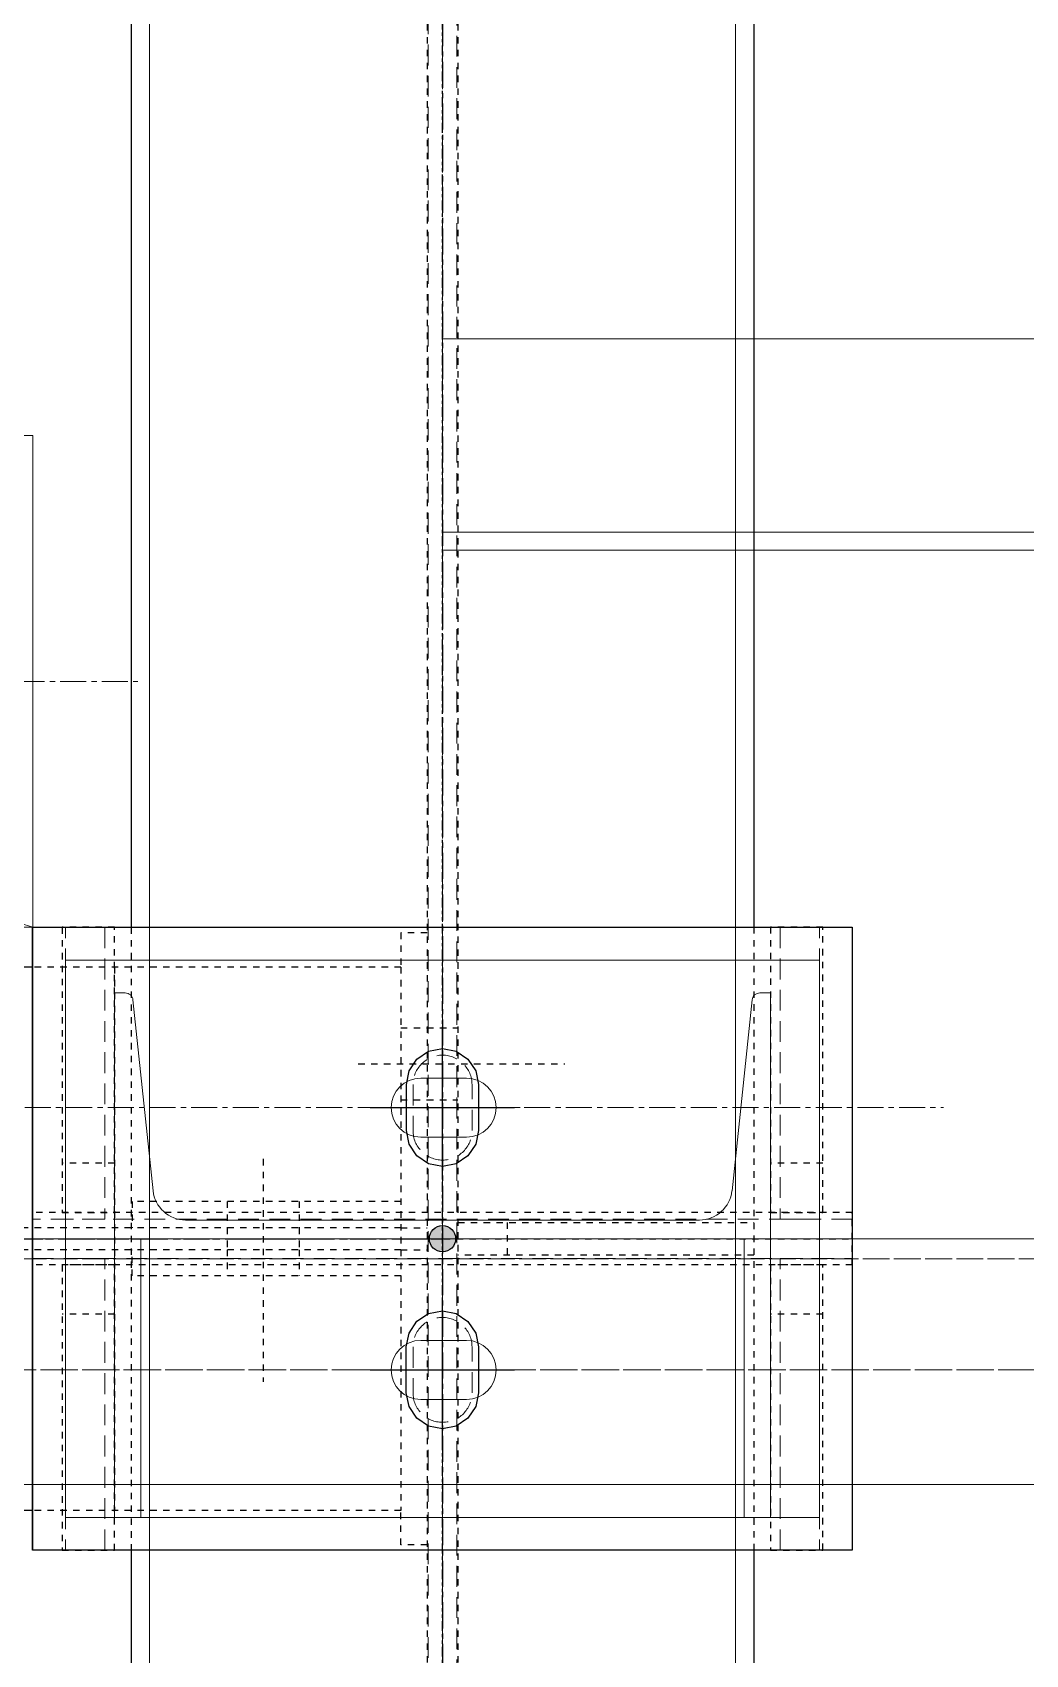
# Model space of a CAD drawing. Header units: millimetres. Extents: x -1319 to 21258, y 11161 to 27532.
# Drawn here: x 17101.7 to 17404.6, y 18345.2 to 18840 of the extents above; entities that cross this region are included whole.
import ezdxf

# ---------------------------------------------------------------- set-up
doc = ezdxf.new("R2010")
doc.units = ezdxf.units.MM
for name, pattern in [('CENTER', [12.7, 7.9375, -1.5875, 1.5875, -1.5875]), ('CENTER2', [1.125, 0.75, -0.125, 0.125, -0.125]), ('DXK_LINE_DOT2', [3.9198, 1.9599, -1.9599]), ('DXK_LINE_DOT5', [7.8785, 2.979, -0.9799, 0.9799, -0.9799, 0.9799, -0.9799]), ('HIDDEN', [9.525, 6.35, -3.175])]:
    doc.linetypes.add(name, pattern=pattern)
for name, color, linetype in [('1', 7, 'Continuous'), ('2', 7, 'Continuous'), ('4', 7, 'Continuous')]:
    doc.layers.add(name, color=color, linetype=linetype)
for name, color, linetype, lineweight in [('CEN', 1, 'CENTER', 9), ('CENETR LINE', 1, 'CENTER2', 9), ('CIVIL', 6, 'Continuous', 9), ('HIDDEN', 3, 'HIDDEN', 9), ('MAIN OBJECT', 2, 'Continuous', 18), ('OBJECT', 2, 'Continuous', 18), ('STR25', 30, 'Continuous', 5)]:
    doc.layers.add(name, color=color, linetype=linetype, lineweight=lineweight)

# ---------------------------------------------------------------- blocks, each defined once
blk = doc.blocks.new('A$Cfeb8c868')
at = {"layer": '4', "linetype": 'Continuous'}
blk.add_hatch(color=4, dxfattribs=at).paths.add_polyline_path([(11500, -5014, -1), (11500, -5006, -1)])
at = {"layer": '1', "color": 4, "linetype": 'DXK_LINE_DOT2'}
for p, q in [((11495.3, -3279.35), (11495.3, -9694)), ((11504.7, -3279.35), (11504.7, -9694)), ((11374.95, -4914.99), (11624.95, -4914.95)), ((11374.98, -5104.99), (11374.95, -4914.99)), ((11384, -4914.99), (11384, -5001.99)), ((11400, -4914.99), (11384, -4914.99)), ((11400, -5001.99), (11400, -4914.99)), ((11405, -4914.99), (11405, -5104.99)), ((11495.3, -4916.65), (11487.3, -4916.65)), ((11487.3, -4916.65), (11487.3, -4927.15)), ((11595, -4914.96), (11595, -5104.96)), ((11600, -4914.96), (11600, -5001.96)), ((11616, -4914.96), (11600, -4914.96)), ((11616, -5001.96), (11616, -4914.96)), ((11624.95, -4914.95), (11624.98, -5104.95)), ((11487.3, -4927.15), (11374.95, -4927.15)), ((11400, -4927.15), (11400, -5092.85)), ((11487.3, -4927.15), (11487.3, -5092.85)), ((11487.3, -4945.65), (11495.3, -4945.65)), ((11495.3, -4945.65), (11504.7, -4945.65)), ((11474.3, -4956.65), (11537.3, -4956.65)), ((11487.3, -4967.65), (11495.3, -4967.65)), ((11495.3, -4967.65), (11504.7, -4967.65)), ((11400, -4986.99), (11384, -4986.99)), ((11445.3, -4985.65), (11445.3, -5053.65)), ((11616, -4986.96), (11600, -4986.96)), ((11624.96, -5001.95), (11374.96, -5001.99)), ((11374.96, -5017.99), (11374.96, -5001.99)), ((11384, -5001.99), (11400, -5001.99)), ((11487.3, -4998.65), (11405.3, -4998.65)), ((11405.3, -4998.65), (11405.3, -5006.65)), ((11434.3, -4998.65), (11434.3, -5006.65)), ((11456.3, -4998.65), (11456.3, -5006.65)), ((11600, -5001.96), (11616, -5001.96)), ((11624.97, -5017.95), (11624.96, -5001.95)), ((11487.3, -5006.65), (8630, -5006.65)), ((11434.3, -5006.65), (11434.3, -5013.35)), ((11456.3, -5006.65), (11456.3, -5013.35)), ((11487.3, -5006.65), (11495.3, -5006.65)), ((11504.7, -5005), (11595, -5005)), ((11519.7, -5005), (11519.7, -5015)), ((11374.96, -5010), (11624.97, -5010)), ((11487.3, -5013.35), (8630, -5013.35)), ((11405.3, -5021.35), (11405.3, -5013.35)), ((11434.3, -5013.35), (11434.3, -5021.35)), ((11456.3, -5013.35), (11456.3, -5021.35)), ((11487.3, -5013.35), (11495.3, -5013.35)), ((11595, -5015), (11504.7, -5015)), ((11624.97, -5017.95), (11374.96, -5017.99)), ((11400, -5017.99), (11384, -5017.99)), ((11384, -5017.99), (11384, -5105)), ((11400, -5105), (11400, -5017.99)), ((11487.3, -5021.35), (11405.3, -5021.35)), ((11616, -5017.96), (11600, -5017.96)), ((11600, -5017.96), (11600, -5104.96)), ((11616, -5104.96), (11616, -5017.96)), ((11400, -5032.99), (11384, -5032.99)), ((11616, -5032.96), (11600, -5032.96)), ((11487.3, -5092.85), (11374.98, -5092.85)), ((11487.3, -5103.35), (11487.3, -5092.85)), ((11624.98, -5104.95), (11374.98, -5104.99)), ((11384, -5105), (11400, -5105)), ((11495.3, -5103.35), (11487.3, -5103.35)), ((11600, -5104.96), (11616, -5104.96))]:
    blk.add_line(p, q, dxfattribs=at)
at = {"layer": '2', "color": 4, "linetype": 'DXK_LINE_DOT5'}
blk.add_line((11500, -10093.05), (11500, 2072.73), dxfattribs=at)
at = {"layer": '2', "color": 4, "linetype": 'Continuous'}
for p, q in [((11405, -3279.35), (11405, -4914.99)), ((11595, -3279.35), (11595, -4914.96)), ((11374.95, -4914.99), (11624.95, -4914.95)), ((11374.98, -5104.99), (11374.95, -4914.99)), ((11624.95, -4914.95), (11624.98, -5104.95)), ((11374.95, -4927.15), (10527.95, -4927.15)), ((11492.19, -4955.19), (11495.76, -4952.81)), ((11495.76, -4952.81), (11499.97, -4951.97)), ((11499.97, -4991.97), (11499.97, -4947.97)), ((11499.97, -4951.97), (11499.97, -4951.97)), ((11499.97, -4951.97), (11504.18, -4952.81)), ((11504.18, -4952.81), (11507.75, -4955.2)), ((11489.8, -4958.76), (11492.19, -4955.19)), ((11507.75, -4955.2), (11510.13, -4958.76)), ((11488.97, -4962.97), (11489.8, -4958.76)), ((11510.13, -4958.76), (11510.97, -4962.97)), ((11488.97, -4976.97), (11488.97, -4962.97)), ((11510.97, -4962.97), (11510.97, -4976.97)), ((11477.97, -4969.97), (11521.97, -4969.98)), ((11489.8, -4981.18), (11488.97, -4976.97)), ((11510.97, -4976.97), (11510.13, -4981.18)), ((11492.19, -4984.75), (11489.8, -4981.18)), ((11510.13, -4981.18), (11507.74, -4984.75)), ((11495.76, -4987.14), (11492.19, -4984.75)), ((11499.97, -4987.97), (11495.76, -4987.14)), ((11504.18, -4987.14), (11499.97, -4987.97)), ((11507.74, -4984.75), (11504.18, -4987.14)), ((11499.97, -4987.97), (11499.97, -4987.97)), ((11495.75, -5032.81), (11499.96, -5031.97)), ((11499.96, -5071.97), (11499.96, -5027.97)), ((11499.96, -5031.97), (11499.96, -5031.97)), ((11499.96, -5031.97), (11504.17, -5032.81)), ((11489.8, -5038.76), (11492.18, -5035.19)), ((11492.18, -5035.19), (11495.75, -5032.81)), ((11504.17, -5032.81), (11507.74, -5035.2)), ((11507.74, -5035.2), (11510.12, -5038.76)), ((11488.96, -5042.97), (11489.8, -5038.76)), ((11510.12, -5038.76), (11510.96, -5042.97)), ((11488.96, -5056.97), (11488.96, -5042.97)), ((11510.96, -5042.97), (11510.96, -5056.97)), ((11477.96, -5049.97), (11521.96, -5049.98)), ((11489.8, -5061.18), (11488.96, -5056.97)), ((11492.18, -5064.75), (11489.8, -5061.18)), ((11510.12, -5061.18), (11507.74, -5064.75)), ((11510.96, -5056.97), (11510.12, -5061.18)), ((11495.75, -5067.14), (11492.18, -5064.75)), ((11507.74, -5064.75), (11504.17, -5067.14)), ((11499.96, -5067.97), (11495.75, -5067.14)), ((11504.17, -5067.14), (11499.96, -5067.97)), ((11499.96, -5067.97), (11499.96, -5067.97)), ((11374.98, -5092.85), (10527.98, -5092.85)), ((11624.98, -5104.95), (11374.98, -5104.99)), ((11405, -5104.99), (11405, -7494.99)), ((11595, -5104.96), (11595, -7494.96))]:
    blk.add_line(p, q, dxfattribs=at)
at = {"layer": '4', "color": 4, "linetype": 'CENTER'}
for p, q in [((11500, -3000), (11500, -10000)), ((8500, -5010), (11500, -5010))]:
    blk.add_line(p, q, dxfattribs=at)
at = {"layer": '4', "color": 4, "linetype": 'Continuous'}
blk.add_circle((11500, -5010), 4, dxfattribs=at)
blk = doc.blocks.new('A$C8184bacf')
at = {"layer": 'CEN', "color": 1}
for p, q in [((11500, 0, 448149755.6), (11500, -10000, 448149755.6)), ((11192.91, -4839.99, 448149755.6), (11407.09, -4839.99, 448149755.6)), ((11500, -5128.27, 448149755.6), (11500, -4891.73, 448149755.6)), ((11500, -4951, 448149755.6), (11500, -4989, 448149755.6)), ((11347.15, -4970, 448149755.6), (11652.85, -4970, 448149755.6)), ((11474.46, -4970, 448149755.6), (11526.53, -4970, 448149755.6)), ((11347.15, -5010, 448149755.6), (11652.85, -5010, 448149755.6)), ((11500, -5025.8, 448149755.6), (11500, -5074.2, 448149755.6)), ((3960.54, -5050, 448149754.84), (11884.17, -5050, 448149754.84)), ((15503.57, -5050, 448149754.84), (4136.24, -5050, 448149754.84)), ((11473.69, -5050, 448149755.6), (11526.31, -5050, 448149755.6))]:
    blk.add_line(p, q, dxfattribs=at)
at = {"layer": 'CENETR LINE', "color": 1}
blk.add_line((11500, -7590, 448149755.6), (11500, -5010, 448149755.6), dxfattribs=at)
at = {"layer": 'CIVIL', "color": 1}
for p, q in [((11225, -4764.99, 448149755.6), (11375, -4764.99, 448149755.6)), ((11375, -4764.99, 448149755.6), (11375, -4914.99, 448149755.6)), ((11245, -4874.99, 448149755.6), (11375, -4914.99, 448149755.6)), ((11375, -4914.99, 448149755.6), (11225, -4914.99, 448149755.6))]:
    blk.add_line(p, q, dxfattribs=at)
at = {"layer": 'HIDDEN', "color": 1}
for p, q in [((11495.6, -9995.6, 448149754.84), (11495.6, -4.4, 448149754.84)), ((11504.4, -4.4, 448149754.84), (11504.4, -9995.6, 448149754.84)), ((11385, -5004, 448149755.6), (11385, -4915.01, 448149755.6)), ((11385, -4915.01, 448149755.6), (11397, -4915.01, 448149755.6)), ((11397, -4915.01, 448149755.6), (11397, -5004, 448149755.6)), ((11615, -4915.01, 448149755.6), (11603, -4915.01, 448149755.6)), ((11603, -4915.01, 448149755.6), (11603, -5004, 448149755.6)), ((11615, -5004, 448149755.6), (11615, -4915.01, 448149755.6)), ((11491, -4963, 150134826952.04), (11491, -4977, 150134826952.04)), ((11509, -4977, 150134826952.04), (11509, -4963, 150134826952.04)), ((11625, -5004, 448149755.6), (11375, -5004, 448149755.6)), ((11375, -5004, 448149755.6), (11375, -5016, 448149755.6)), ((11397, -5004, 448149755.6), (11385, -5004, 448149755.6)), ((11603, -5004, 448149755.6), (11615, -5004, 448149755.6)), ((11625, -5016, 448149755.6), (11625, -5004, 448149755.6)), ((3960.54, -5016.1, 9241202660.34), (11884.17, -5016.1, 9241202660.34)), ((15503.51, -5016.1, 7498900601.51), (4136.24, -5016.1, 7498900601.51)), ((11375, -5016, 448149755.6), (11625, -5016, 448149755.6)), ((11397, -5016, 448149755.6), (11385, -5016, 448149755.6)), ((11385, -5016, 448149755.6), (11385, -5104.99, 448149755.6)), ((11397, -5104.99, 448149755.6), (11397, -5016, 448149755.6)), ((11603, -5016, 448149755.6), (11615, -5016, 448149755.6)), ((11603, -5104.99, 448149755.6), (11603, -5016, 448149755.6)), ((11615, -5016, 448149755.6), (11615, -5104.99, 448149755.6)), ((11491, -5043, 150134826952.04), (11491, -5057, 150134826952.04)), ((11509, -5057, 150134826952.04), (11509, -5043, 150134826952.04)), ((11385, -5104.99, 448149755.6), (11397, -5104.99, 448149755.6)), ((11615, -5104.99, 448149755.6), (11603, -5104.99, 448149755.6))]:
    blk.add_line(p, q, dxfattribs=at)
for centre, start, end in [((11500, -4963, 150134826952.04), 0, 180), ((11500, -4977, 150134826952.04), 180, 0), ((11500, -5043, 150134826952.04), 0, 180), ((11500, -5057, 150134826952.04), 180, 0)]:
    blk.add_arc(centre, 9, start, end, dxfattribs=at)
at = {"layer": 'MAIN OBJECT', "color": 1}
for p, q in [((11410.6, -9995.6, 448149754.84), (11410.6, -4.4, 448149754.84)), ((11589.4, -4.4, 448149754.84), (11589.4, -9995.6, 448149754.84)), ((15503.04, -4735.5, 448149754.84), (11500, -4735.5, 448149755.6)), ((11500, -4800, 448149755.6), (11500, -4735.5, 448149755.6)), ((15503.14, -4794.5, 448149754.84), (11500, -4794.5, 448149755.6)), ((15503.15, -4800.01, 448149754.84), (11500, -4800, 448149755.6)), ((3960.54, -5010, 448149754.84), (11884.17, -5010, 448149754.84)), ((15503.5, -5010, 448149754.84), (4136.24, -5010, 448149754.84)), ((3960.54, -5085, 448149754.84), (11884.17, -5085, 448149754.84)), ((15503.63, -5085, 448149754.84), (4136.24, -5085, 448149754.84))]:
    blk.add_line(p, q, dxfattribs=at)
at = {"layer": 'MAIN OBJECT', "color": 1, "ltscale": 0.2}
for p, q in [((11493.35, -4961, 150134826952.04), (11507.35, -4961, 150134826952.04)), ((11507.35, -4979, 150134826952.04), (11493.35, -4979, 150134826952.04)), ((11507.35, -5041, 150134826952.04), (11493.35, -5041, 150134826952.04)), ((11493.35, -5059, 150134826952.04), (11507.35, -5059, 150134826952.04))]:
    blk.add_line(p, q, dxfattribs=at)
for centre, start, end in [((11493.35, -4970, 150134826952.04), 90, 270), ((11507.35, -4970, 150134826952.04), 270, 90), ((11493.35, -5050, 150134826952.04), 90, 270), ((11507.35, -5050, 150134826952.04), 270, 90)]:
    blk.add_arc(centre, 9, start, end, dxfattribs=at)
at = {"layer": 'OBJECT', "color": 1}
for p, q in [((11385, -4924.99, 448149755.6), (11615, -4924.99, 448149755.6)), ((11385, -5094.99, 448149755.6), (11385, -4924.99, 448149755.6)), ((11615, -4924.99, 448149755.6), (11615, -5094.99, 448149755.6)), ((11403.2, -4935, 448149755.6), (11400, -4935, 448149755.6)), ((11400, -4935, 448149755.6), (11400, -5010, 448149755.6)), ((11411.7, -4995.35, 448149755.6), (11405.58, -4937.15, 448149755.6)), ((11594.42, -4937.15, 448149755.6), (11588.3, -4995.35, 448149755.6)), ((11600, -4935, 448149755.6), (11596.8, -4935, 448149755.6)), ((11600, -5010, 448149755.6), (11600, -4935, 448149755.6)), ((11578.35, -5004.3, 448149755.6), (11421.65, -5004.3, 448149755.6)), ((11400, -5010, 448149755.6), (11600, -5010, 448149755.6)), ((11408, -5010, 448149755.6), (11400, -5010, 448149755.6)), ((11400, -5010, 448149755.6), (11400, -5094.99, 448149755.6)), ((11408, -5094.99, 448149755.6), (11408, -5010, 448149755.6)), ((11592, -5094.99, 448149755.6), (11592, -5010, 448149755.6)), ((11592, -5010, 448149755.6), (11600, -5010, 448149755.6)), ((11600, -5010, 448149755.6), (11600, -5094.99, 448149755.6)), ((11615, -5094.99, 448149755.6), (11385, -5094.99, 448149755.6)), ((11400, -5094.99, 448149755.6), (11408, -5094.99, 448149755.6)), ((11600, -5094.99, 448149755.6), (11592, -5094.99, 448149755.6))]:
    blk.add_line(p, q, dxfattribs=at)
for centre, radius, start, end in [((11403.2, -4937.4, 448149755.6), 2.4, 6, 90), ((11596.8, -4937.4, 448149755.6), 2.4, 90, 174), ((11421.65, -4994.3, 448149755.6), 10, 186, 270), ((11578.35, -4994.3, 448149755.6), 10, 270, 354)]:
    blk.add_arc(centre, radius, start, end, dxfattribs=at)
at = {"layer": 'STR25', "color": 1, "ltscale": 0.2}
for p, q in [((11625, -4914.99, 448149755.6), (11375, -4914.99, 448149755.6)), ((11375, -4914.99, 448149755.6), (11375, -5104.99, 448149755.6)), ((11625, -5104.99, 448149755.6), (11625, -4914.99, 448149755.6)), ((11375, -5104.99, 448149755.6), (11625, -5104.99, 448149755.6))]:
    blk.add_line(p, q, dxfattribs=at)

msp = doc.modelspace()

# ---------------------------------------------------------------- block references
for name in ['A$C8184bacf', 'A$Cfeb8c868']:
    msp.add_blockref(name, (5726.78, 23482.01))

doc.saveas('drawing.dxf')
